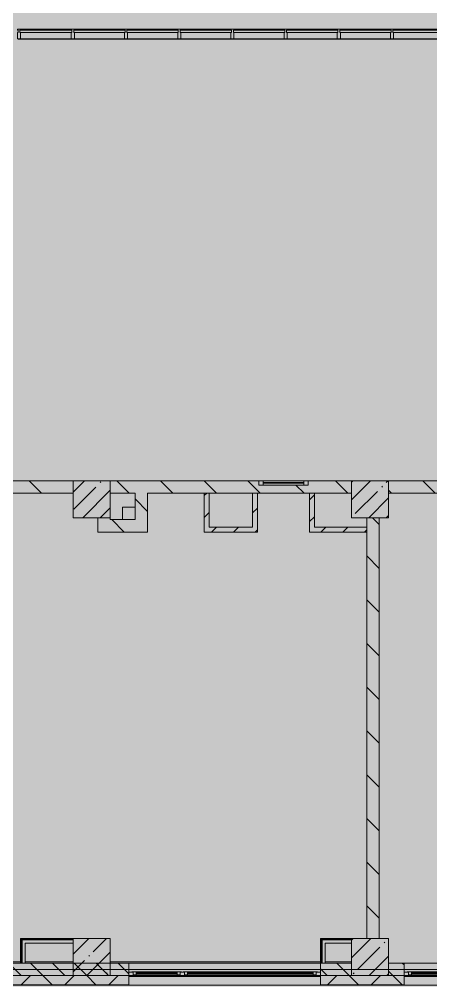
# Model space of a CAD drawing. Header units: millimetres. Extents: x -3917 to 185442, y -8553 to 29000.
# Drawn here: x 65222 to 71872, y -280 to 15358 of the extents above; entities that cross this region are included whole.
import ezdxf

# ---------------------------------------------------------------- set-up
doc = ezdxf.new("R2010")
doc.units = ezdxf.units.MM
doc.linetypes.add('Осевая', pattern=[31.75, 6.35, -4.7625, 15.875, -4.7625])
doc.layers.add('A-DETL-GENF-1', color=7, linetype='Continuous', lineweight=9, true_color=0xc0c0c0, transparency=0.4)
for name, color, linetype, lineweight, true_color in [('A-FLOR-1', 7, 'Continuous', 5, 0xb7b7b7), ('A-GLAZ-3', 7, 'Continuous', 5, 0x737373), ('A-GLAZ-CURT-2', 7, 'Continuous', 5, 0x737373), ('A-GLAZ-CWMG-2', 7, 'Continuous', 5, 0x737373), ('A-WALL-5', 7, 'Continuous', 9, 0x737373), ('A-WALL-6', 7, 'Continuous', 5, 0x737373), ('I-WALL-3', 7, 'Continuous', 9, 0xe7e7e7), ('I-WALL-5', 7, 'Continuous', 5, 0x737373), ('S-COLS-3', 7, 'Continuous', 5, 0x737373)]:
    doc.layers.add(name, color=color, linetype=linetype, lineweight=lineweight, true_color=true_color)
for name, color, linetype, lineweight in [('A-GLAZ-CURT-3', 7, 'Continuous', 5), ('A-WALL-4', 7, 'Continuous', 5), ('I-WALL-4', 7, 'Continuous', 5), ('S-COLS-4', 7, 'Continuous', 5), ('Оси', 7, 'Continuous', 9), ('Оси-2', 7, 'Осевая', 9)]:
    doc.layers.add(name, color=color, linetype=linetype, lineweight=lineweight)
pattern_1 = [(135, (58431.5, 0), (-353.553, -353.553), [])]
pattern_2 = [(45, (58431.52, 0), (-176.7767, 176.7767), [])]
pattern_3 = [(45, (58431.5, 0), (-285.123, 285.123), []), (45, (58716.64, 0), (-285.123, 285.123), [504.031, -100.806, 16.764, -84.042])]
pattern_4 = [(135, (58431.52, 0), (-176.7767, -176.7767), [])]
pattern_5 = [(45, (58431.5, 0), (-530.33, 530.33), []), (135, (58431.5, 0), (-530.33, -530.33), [])]

# ---------------------------------------------------------------- blocks, each defined once
blk = doc.blocks.new('120_Окно_СКБ_2Ст - 120_Окно_СКБ_2Ст 3100х2500 _мал_створка слева_ 2-22446355-2_10_1_птичка')
at = {"layer": 'A-GLAZ-3'}
for p, q in [((-1550, -127), (-1550, -57)), ((-1550, -57), (-1480, -57)), ((1550, -57), (-1550, -57)), ((-1480, -127), (-1550, -127)), ((-1550, -127), (-1500, -127)), ((-1480, -127), (-1500, -127)), ((-1500, -127), (-1500, -137)), ((-1500, -137), (670, -137)), ((670, -137), (-1500, -137)), ((-1480, -57), (-1480, -127)), ((650, -87), (-1480, -87)), ((-1480, -87), (-1480, -127)), ((-1430, -137), (-1430, -87)), ((-1430, -107), (600, -107)), ((600, -117), (-1430, -117)), ((600, -137), (600, -87)), ((650, -127), (650, -57)), ((650, -57), (720, -57)), ((650, -127), (650, -87)), ((720, -127), (650, -127)), ((670, -127), (650, -127)), ((670, -127), (700, -127)), ((670, -137), (670, -127)), ((720, -127), (700, -127)), ((700, -127), (700, -137)), ((700, -137), (1500, -137)), ((1500, -137), (700, -137)), ((720, -57), (720, -127)), ((1480, -87), (720, -87)), ((720, -87), (720, -127)), ((770, -137), (770, -87)), ((770, -107), (1430, -107)), ((1430, -117), (770, -117)), ((1430, -137), (1430, -87)), ((1480, -127), (1480, -57)), ((1480, -57), (1550, -57)), ((1480, -127), (1480, -87)), ((1550, -127), (1480, -127)), ((1500, -127), (1480, -127)), ((1500, -127), (1550, -127)), ((1500, -137), (1500, -127)), ((1550, -57), (1550, -127))]:
    blk.add_line(p, q, dxfattribs=at)
blk = doc.blocks.new('BSC_Колонна _Прямоугольная - 600х600-V198-2_10_1_птичка')
at = {"layer": 'S-COLS-4'}
h = blk.add_hatch(dxfattribs=at)
h.set_pattern_fill('FP_209', color=256, style=0, pattern_type=2)
h.set_pattern_definition([(45, (-7960, -7600), (-285.123, 285.123), []), (45, (-7674.88, -7600), (-285.123, 285.123), [504.031, -100.806, 16.764, -84.042])])
h.paths.add_polyline_path([(-300, -300), (300, -300), (300, 300), (-300, 300), (-300, 150)])
at = {"layer": 'S-COLS-3'}
for p, q in [((300, 300), (-300, 300)), ((-300, 300), (-300, -300)), ((300, -300), (300, 300)), ((-300, -300), (300, -300))]:
    blk.add_line(p, q, dxfattribs=at)
blk = doc.blocks.new('BSC_Колонна _Прямоугольная - 600х600-20441433-2_10_1_птичка')
at = {"layer": 'S-COLS-4'}
h = blk.add_hatch(dxfattribs=at)
h.set_pattern_fill('FP_217', color=256, style=0, pattern_type=2)
h.set_pattern_definition([(45, (-12460, -7600), (-285.123, 285.123), []), (45, (-12174.88, -7600), (-285.123, 285.123), [504.031, -100.806, 16.764, -84.042])])
h.paths.add_polyline_path([(-300, -300), (300, -300), (300, 300), (-300, 300), (-300, 150)])
at = {"layer": 'S-COLS-3'}
for p, q in [((300, 300), (-300, 300)), ((-300, 300), (-300, -300)), ((300, -300), (300, 300)), ((-300, -300), (300, -300))]:
    blk.add_line(p, q, dxfattribs=at)
blk = doc.blocks.new('Системная панель - Стекло - 40мм-23997895-2_10_1_птичка')
at = {"layer": 'A-GLAZ-CURT-2'}
for p, q in [((420, 0), (-420, 0)), ((-420, 0), (-420, -40)), ((420, -40), (420, 0)), ((-420, -40), (420, -40))]:
    blk.add_line(p, q, dxfattribs=at)
blk = doc.blocks.new('Прямоугольный импост - Импост структурный с накладкой - 160мм-23771928-2_10_1_птичка')
at = {"layer": 'A-GLAZ-CWMG-2'}
for p, q in [((7630, 15200), (6810, 15200)), ((7630, 15043), (6810, 15043))]:
    blk.add_line(p, q, dxfattribs=at)
blk = doc.blocks.new('Прямоугольный импост - Импост структурный с накладкой - 160мм-23997897-2_10_1_птичка')
at = {"layer": 'A-GLAZ-CWMG-2'}
for p, q in [((0, 140), (-50, 140)), ((-50, 140), (-50, 40)), ((-50, 40), (-40, 40)), ((-40, 0), (-50, 0)), ((-50, 0), (-50, -17)), ((-40, 40), (-40, 0)), ((-10, 0), (-10, 40)), ((-10, 40), (0, 40)), ((0, 0), (-10, 0)), ((0, 40), (0, 140)), ((0, -17), (0, 0)), ((-50, -17), (0, -17))]:
    blk.add_line(p, q, dxfattribs=at)
blk = doc.blocks.new('Системная панель - Стекло - 40мм-23997898-2_10_1_птичка')
at = {"layer": 'A-GLAZ-CURT-3'}
h = blk.add_hatch(dxfattribs=at)
h.set_pattern_fill('FP_223', color=256, style=0, pattern_type=2)
h.set_pattern_definition([(45, (-13750.1, -14683), (-1414.21, 1414.21), [1000, -3000]), (45, (-14750.1, -15183), (-1414.21, 1414.21), [3000, -1000]), (45, (-12750.1, -15683), (-1414.21, 1414.21), [1000, -3000])])
h.paths.add_polyline_path([(420, -40), (420, 0), (-420, 0), (-420, -40)])
at = {"layer": 'A-GLAZ-CURT-2'}
for p, q in [((420, 0), (-420, 0)), ((-420, 0), (-420, -40)), ((-420, -40), (420, -40)), ((420, -40), (420, 0))]:
    blk.add_line(p, q, dxfattribs=at)
blk = doc.blocks.new('Прямоугольный импост - Импост структурный с накладкой - 160мм-23771920-2_10_1_птичка')
at = {"layer": 'A-GLAZ-CWMG-2'}
for p, q in [((13660, 15200), (12840, 15200)), ((13660, 15043), (12840, 15043))]:
    blk.add_line(p, q, dxfattribs=at)
blk = doc.blocks.new('Прямоугольный импост - Импост структурный с накладкой - 160мм-23997894-2_10_1_птичка')
at = {"layer": 'A-GLAZ-CWMG-2'}
for p, q in [((-25, 40), (-25, 140)), ((-25, 140), (25, 140)), ((-15, 40), (-25, 40)), ((-25, -17), (-25, 0)), ((-25, 0), (-15, 0)), ((-15, 0), (-15, 40)), ((15, 40), (15, 0)), ((25, 40), (15, 40)), ((15, 0), (25, 0)), ((25, 140), (25, 40)), ((25, 0), (25, -17)), ((25, -17), (-25, -17))]:
    blk.add_line(p, q, dxfattribs=at)
blk = doc.blocks.new('Системная панель - Стекло - 40мм-23997899-2_10_1_птичка')
at = {"layer": 'A-GLAZ-CURT-2'}
for p, q in [((415, 0), (-415, 0)), ((-415, 0), (-415, -40)), ((415, -40), (415, 0)), ((-415, -40), (415, -40))]:
    blk.add_line(p, q, dxfattribs=at)
blk = doc.blocks.new('Прямоугольный импост - Импост структурный с накладкой - 160мм-23771909-2_10_1_птичка')
at = {"layer": 'A-GLAZ-CWMG-2'}
for p, q in [((11930, 15200), (11120, 15200)), ((11930, 15043), (11120, 15043))]:
    blk.add_line(p, q, dxfattribs=at)
blk = doc.blocks.new('Системная панель - Стекло - 40мм-V214-2_10_1_птичка')
at = {"layer": 'A-GLAZ-CURT-2'}
for p, q in [((415, 0), (-415, 0)), ((-415, 0), (-415, -40)), ((415, -40), (415, 0)), ((-415, -40), (415, -40))]:
    blk.add_line(p, q, dxfattribs=at)
blk = doc.blocks.new('Системная панель - Стекло - 40мм-V215-2_10_1_птичка')
at = {"layer": 'A-GLAZ-CURT-2'}
for p, q in [((415, 0), (-415, 0)), ((-415, 0), (-415, -40)), ((415, -40), (415, 0)), ((-415, -40), (415, -40))]:
    blk.add_line(p, q, dxfattribs=at)
blk = doc.blocks.new('Системная панель - Стекло - 40мм-V216-2_10_1_птичка')
at = {"layer": 'A-GLAZ-CURT-3'}
h = blk.add_hatch(dxfattribs=at)
h.set_pattern_fill('FP_225', color=256, style=0, pattern_type=2)
h.set_pattern_definition([(45, (-8585, -14683), (-1414.21, 1414.21), [1000, -3000]), (45, (-9585, -15183), (-1414.21, 1414.21), [3000, -1000]), (45, (-7585, -15683), (-1414.21, 1414.21), [1000, -3000])])
h.paths.add_polyline_path([(415, -40), (415, 0), (-415, 0), (-415, -40), (47, -40)])
at = {"layer": 'A-GLAZ-CURT-2'}
for p, q in [((415, 0), (-415, 0)), ((-415, 0), (-415, -40)), ((415, -40), (415, 0)), ((-415, -40), (415, -40))]:
    blk.add_line(p, q, dxfattribs=at)
blk = doc.blocks.new('Системная панель - Стекло - 40мм-V217-2_10_1_птичка')
at = {"layer": 'A-GLAZ-CURT-2'}
for p, q in [((415, 0), (-415, 0)), ((-415, 0), (-415, -40)), ((415, -40), (415, 0)), ((-415, -40), (415, -40))]:
    blk.add_line(p, q, dxfattribs=at)
blk = doc.blocks.new('Системная панель - Стекло - 40мм-V218-2_10_1_птичка')
at = {"layer": 'A-GLAZ-CURT-2'}
for p, q in [((415, 0), (-415, 0)), ((-415, 0), (-415, -40)), ((415, -40), (415, 0)), ((-415, -40), (415, -40))]:
    blk.add_line(p, q, dxfattribs=at)
blk = doc.blocks.new('120_Окно_СКБ_1Ст - 120_Окно_СКБ_1Ст 400х800 EI30-24230873-2_10_1_птичка')
at = {"layer": 'A-GLAZ-3'}
for p, q in [((-400, 30), (-400, 100)), ((-400, 100), (-330, 100)), ((400, 100), (-400, 100)), ((-330, 30), (-400, 30)), ((-400, 30), (400, 30)), ((-330, 100), (-330, 30)), ((330, 70), (-330, 70)), ((330, 60), (-330, 60)), ((330, 30), (330, 100)), ((330, 100), (400, 100)), ((400, 30), (330, 30)), ((400, 100), (400, 30))]:
    blk.add_line(p, q, dxfattribs=at)

msp = doc.modelspace()

# ---------------------------------------------------------------- hatches: boundary and pattern name
at = {"layer": 'A-DETL-GENF-1'}
msp.add_hatch(color=256, dxfattribs=at).paths.add_polyline_path([(91606.5, -280), (97191.5, -280), (97191.5, 23777.7), (92291.5, 23777.7), (92291.5, 27350), (62283.5, 27350), (62283.5, 15358), (58163.5, 15358), (58163.5, -280), (90679, -280)])
at = {"layer": 'A-WALL-4'}
h = msp.add_hatch(dxfattribs=at)
h.set_pattern_fill('FP_125', color=256, style=0, pattern_type=2)
h.set_pattern_definition(pattern_4)
h.paths.add_polyline_path([(63061.5, -100), (66991.5, -100), (66991.5, 100), (63061.5, 100)])
h.paths.add_polyline_path([(70273.6, -100), (70591.5, -100), (70591.5, 100), (70091.5, 100), (70091.5, -100)])
h = msp.add_hatch(dxfattribs=at)
h.set_pattern_fill('FP_125', color=256, style=0, pattern_type=2)
h.set_pattern_definition(pattern_4)
h.paths.add_polyline_path([(74911.2, -100), (75091.5, -100), (75091.5, 100), (74541.5, 100), (74541.5, -100)])
h.paths.add_polyline_path([(71441.5, -100), (71441.5, 100), (71191.5, 100), (71191.5, -100), (71201.1, -100)])
h = msp.add_hatch(dxfattribs=at)
h.set_pattern_fill('FP_115', color=256, style=0, pattern_type=2)
h.set_pattern_definition([(45, (58431.5, 0), (-353.5534, 353.5534), []), (135, (58431.5, 0), (-353.5534, -353.5534), [])])
h.paths.add_polyline_path([(94321.5, -250), (94321.5, -100), (93201.5, -100), (93201.5, -250), (93925.3, -250)])
h.paths.add_polyline_path([(97191.5, -250), (97191.5, -100), (96421.5, -100), (96421.5, -250), (97185.4, -250)])
h.paths.add_polyline_path([(89287.7, -250), (89341.5, -250), (89341.5, -100), (87641.3, -100), (87641.3, -250), (88824, -250)])
h.paths.add_polyline_path([(91441.5, -250), (92301.5, -250), (92301.5, -100), (91441.5, -100)])
h.paths.add_polyline_path([(84650.1, -250), (84841.3, -250), (84841.3, -100), (83241.5, -100), (83241.5, -250), (84186.4, -250)])
h.paths.add_polyline_path([(77241.5, -250), (77241.5, -100), (76591.5, -100), (76591.5, -250), (76766.2, -250)])
h.paths.add_polyline_path([(80041.5, -250), (81141.5, -250), (81141.5, -100), (80041.5, -100)])
h.paths.add_polyline_path([(75374.9, -250), (75691.5, -250), (75691.5, -100), (74541.5, -100), (74541.5, -250), (74911.2, -250)])
h.paths.add_polyline_path([(71201.1, -250), (71441.5, -250), (71441.5, -100), (70091.5, -100), (70091.5, -250), (70273.6, -250)])
h.paths.add_polyline_path([(66563.5, -250), (66991.5, -250), (66991.5, -100), (63061.5, -100), (63061.5, -250), (65636, -250)])
h.paths.add_polyline_path([(62161.5, -250), (62161.5, -100), (58171.5, -100), (58171.5, -250), (61925.9, -250)])
at = {"layer": 'I-WALL-3'}
for points in [[(66091.5, 425), (66091.5, 475), (65266.5, 475), (65266.5, 425), (65636, 425)], [(70591.5, 425), (70591.5, 475), (70116.5, 475), (70116.5, 425), (70273.6, 425)], [(65316.5, 100), (65316.5, 425), (65266.5, 425), (65266.5, 100)], [(70166.5, 100), (70166.5, 425), (70116.5, 425), (70116.5, 100)]]:
    msp.add_hatch(color=256, dxfattribs=at).paths.add_polyline_path(points)
at = {"layer": 'I-WALL-4'}
h = msp.add_hatch(dxfattribs=at)
h.set_pattern_fill('FP_126', color=256, style=0, pattern_type=2)
h.set_pattern_definition(pattern_1)
h.paths.add_polyline_path([(68418.5, 7700), (70591.5, 7700), (70591.5, 7900), (69891.5, 7900), (69891.5, 7830), (69091.5, 7830), (69091.5, 7900), (66691.5, 7900), (66691.5, 7700), (67491, 7700)])
h.paths.add_polyline_path([(71201.1, 7700), (71991.4, 7700), (71991.4, 7900), (71191.5, 7900), (71191.5, 7700)])
h.paths.add_polyline_path([(64961.5, 7700), (66091.5, 7700), (66091.5, 7900), (64961.5, 7900), (64961.5, 7750.3)])
h.paths.add_polyline_path([(75091.5, 7700), (75091.5, 7900), (73431.4, 7900), (73431.4, 7700), (74591.5, 7700)])
h.paths.add_polyline_path([(62161.5, 7700), (62461.5, 7700), (62461.5, 7900), (62161.5, 7900), (62161.5, 7750.3)])
h = msp.add_hatch(dxfattribs=at)
h.set_pattern_fill('FP_126', color=256, style=0, pattern_type=2)
h.set_pattern_definition(pattern_1)
h.paths.add_polyline_path([(67291.5, 7070), (67291.5, 7700), (67091.5, 7700), (67091.5, 7070)])
h = msp.add_hatch(dxfattribs=at)
h.set_pattern_fill('FP_127', color=256, style=0, pattern_type=2)
h.set_pattern_definition(pattern_2)
h.paths.add_polyline_path([(68291.5, 7070), (68291.5, 7700), (68211.5, 7700), (68211.5, 7070)])
h = msp.add_hatch(dxfattribs=at)
h.set_pattern_fill('FP_127', color=256, style=0, pattern_type=2)
h.set_pattern_definition(pattern_2)
h.paths.add_polyline_path([(69071.5, 7150), (69071.5, 7700), (68991.5, 7700), (68991.5, 7150)])
h = msp.add_hatch(dxfattribs=at)
h.set_pattern_fill('FP_127', color=256, style=0, pattern_type=2)
h.set_pattern_definition(pattern_2)
h.paths.add_polyline_path([(69991.5, 7070), (69991.5, 7700), (69911.5, 7700), (69911.5, 7070)])
h = msp.add_hatch(dxfattribs=at)
h.set_pattern_fill('FP_126', color=256, style=0, pattern_type=2)
h.set_pattern_definition(pattern_1)
h.paths.add_polyline_path([(66563.5, 7070), (66691.5, 7070), (66691.5, 7300), (66491.5, 7300), (66491.5, 7070)])
h = msp.add_hatch(dxfattribs=at)
h.set_pattern_fill('FP_126', color=256, style=0, pattern_type=2)
h.set_pattern_definition(pattern_1)
h.paths.add_polyline_path([(67091.5, 7070), (67091.5, 7270), (66691.5, 7270), (66691.5, 7070)])
h = msp.add_hatch(dxfattribs=at)
h.set_pattern_fill('FP_126', color=256, style=0, pattern_type=2)
h.set_pattern_definition(pattern_1)
h.paths.add_polyline_path([(70841.5, 500), (71041.5, 500), (71041.5, 7300), (70841.5, 7300), (70841.5, 808.9)])
h = msp.add_hatch(dxfattribs=at)
h.set_pattern_fill('FP_127', color=256, style=0, pattern_type=2)
h.set_pattern_definition(pattern_2)
h.paths.add_polyline_path([(68291.5, 7070), (69071.5, 7070), (69071.5, 7150), (68291.5, 7150)])
h = msp.add_hatch(dxfattribs=at)
h.set_pattern_fill('FP_127', color=256, style=0, pattern_type=2)
h.set_pattern_definition(pattern_2)
h.paths.add_polyline_path([(70841.5, 7070), (70841.5, 7150), (69991.5, 7150), (69991.5, 7070), (70273.6, 7070)])
h = msp.add_hatch(dxfattribs=at)
h.set_pattern_fill('FP_227', color=256, style=0, pattern_type=2)
h.set_pattern_definition(pattern_5)
h.paths.add_polyline_path([(66091.5, 487.5), (66091.5, 500), (65241.5, 500), (65241.5, 487.5), (65636, 487.5)])
h = msp.add_hatch(dxfattribs=at)
h.set_pattern_fill('FP_227', color=256, style=0, pattern_type=2)
h.set_pattern_definition(pattern_5)
h.paths.add_polyline_path([(65254, 100), (65254, 487.5), (65241.5, 487.5), (65241.5, 100)])
h = msp.add_hatch(dxfattribs=at)
h.set_pattern_fill('FP_227', color=256, style=0, pattern_type=2)
h.set_pattern_definition(pattern_5)
h.paths.add_polyline_path([(66091.5, 475), (66091.5, 487.5), (65254, 487.5), (65254, 475), (65636, 475)])
h = msp.add_hatch(dxfattribs=at)
h.set_pattern_fill('FP_227', color=256, style=0, pattern_type=2)
h.set_pattern_definition(pattern_5)
h.paths.add_polyline_path([(65254, 100), (65266.5, 100), (65266.5, 475), (65254, 475), (65254, 230.5)])
h = msp.add_hatch(dxfattribs=at)
h.set_pattern_fill('FP_227', color=256, style=0, pattern_type=2)
h.set_pattern_definition(pattern_5)
h.paths.add_polyline_path([(70591.5, 487.5), (70591.5, 500), (70091.5, 500), (70091.5, 487.5), (70273.6, 487.5)])
h = msp.add_hatch(dxfattribs=at)
h.set_pattern_fill('FP_227', color=256, style=0, pattern_type=2)
h.set_pattern_definition(pattern_5)
h.paths.add_polyline_path([(70591.5, 475), (70591.5, 487.5), (70104, 487.5), (70104, 475), (70273.6, 475)])
at = {"layer": 'S-COLS-4'}
h = msp.add_hatch(dxfattribs=at)
h.set_pattern_fill('FP_123', color=256, style=0, pattern_type=2)
h.set_pattern_definition(pattern_3)
h.paths.add_polyline_path([(66691.5, -100), (66691.5, 500), (66091.5, 500), (66091.5, -100), (66563.5, -100)])
h = msp.add_hatch(dxfattribs=at)
h.set_pattern_fill('FP_123', color=256, style=0, pattern_type=2)
h.set_pattern_definition(pattern_3)
h.paths.add_polyline_path([(70591.5, -100), (71191.5, -100), (71191.5, 500), (70591.5, 500), (70591.5, 230.5)])

# ---------------------------------------------------------------- linework, layer by layer
at = {"layer": 'A-FLOR-1'}
for p, q in [((72141.5, 15040), (65201.5, 15040)), ((66891.5, 7470), (67091.5, 7470)), ((66891.5, 7270), (66891.5, 7470))]:
    msp.add_line(p, q, dxfattribs=at)
at = {"layer": 'A-WALL-5'}
for p, q in [((69071.5, 7700), (68991.5, 7700)), ((70841.5, 7070), (70841.5, 7150)), ((65254, 487.5), (66091.5, 487.5)), ((65254, 100), (65254, 487.5)), ((65266.5, 475), (66091.5, 475)), ((65266.5, 100), (65266.5, 475)), ((70104, 487.5), (70591.5, 487.5)), ((70104, 100), (70104, 487.5)), ((70116.5, 475), (70591.5, 475)), ((70116.5, 100), (70116.5, 475)), ((63061.5, -100), (66991.5, -100)), ((70091.5, -100), (70591.5, -100)), ((71191.5, -100), (71441.5, -100)), ((63061.5, -250), (66991.5, -250)), ((63061.5, -253), (66991.5, -253)), ((70091.5, -250), (71441.5, -250)), ((70091.5, -253), (71441.5, -253))]:
    msp.add_line(p, q, dxfattribs=at)
at = {"layer": 'A-WALL-6'}
for p, q in [((70591.5, 100), (62161.5, 100)), ((66991.5, -258), (66991.5, 100)), ((70091.5, 100), (70091.5, -258)), ((70591.5, -100), (70591.5, 100)), ((71191.5, 100), (71191.5, -100)), ((71191.5, 100), (75091.5, 100)), ((71441.5, -258), (71441.5, 100)), ((70591.5, -100), (75691.5, -100)), ((58169.3, -258), (76591.5, -258))]:
    msp.add_line(p, q, dxfattribs=at)
at = {"layer": 'I-WALL-5'}
for p, q in [((66091.5, 7900), (64961.5, 7900)), ((69091.5, 7900), (66691.5, 7900)), ((70591.5, 7900), (69891.5, 7900)), ((71991.4, 7900), (71191.5, 7900)), ((66091.5, 7700), (62161.5, 7700)), ((66691.5, 7700), (67091.5, 7700)), ((67091.5, 7700), (67091.5, 7270)), ((67291.5, 7700), (68991.5, 7700)), ((67291.5, 7070), (67291.5, 7700)), ((68211.5, 7700), (68211.5, 7070)), ((68291.5, 7150), (68291.5, 7700)), ((68991.5, 7700), (68991.5, 7150)), ((69071.5, 7700), (70591.5, 7700)), ((69071.5, 7070), (69071.5, 7700)), ((69911.5, 7700), (69911.5, 7070)), ((69991.5, 7150), (69991.5, 7700)), ((74511.5, 7700), (71191.5, 7700)), ((66491.5, 7300), (66491.5, 7070)), ((66691.5, 7270), (66691.5, 7300)), ((67091.5, 7270), (66691.5, 7270)), ((70841.5, 7300), (70841.5, 7150)), ((71041.5, 500), (71041.5, 7300)), ((66491.5, 7070), (67291.5, 7070)), ((68211.5, 7070), (69071.5, 7070)), ((68991.5, 7150), (68291.5, 7150)), ((69911.5, 7070), (70841.5, 7070)), ((70841.5, 7150), (69991.5, 7150)), ((70841.5, 7070), (70841.5, 500)), ((66091.5, 500), (65241.5, 500)), ((65241.5, 500), (65241.5, 100)), ((66091.5, 425), (66091.5, 500)), ((70591.5, 500), (70091.5, 500)), ((70091.5, 500), (70091.5, 100)), ((70591.5, 425), (70591.5, 500)), ((70841.5, 500), (71041.5, 500)), ((65316.5, 425), (66091.5, 425)), ((65316.5, 100), (65316.5, 425)), ((70166.5, 425), (70591.5, 425)), ((70166.5, 100), (70166.5, 425)), ((62161.5, 120), (65241.5, 120)), ((65316.5, 120), (66091.5, 120)), ((66691.5, 120), (70091.5, 120)), ((70166.5, 120), (70591.5, 120)), ((70091.5, -100), (66991.5, -100))]:
    msp.add_line(p, q, dxfattribs=at)
at = {"layer": 'S-COLS-3'}
for p, q in [((66691.5, 500), (66091.5, 500)), ((66091.5, 500), (66091.5, -100)), ((66691.5, -100), (66691.5, 500)), ((71191.5, 500), (70591.5, 500)), ((70591.5, 500), (70591.5, -100)), ((71191.5, -100), (71191.5, 500)), ((66091.5, -100), (66691.5, -100)), ((70591.5, -100), (71191.5, -100))]:
    msp.add_line(p, q, dxfattribs=at)
at = {"layer": 'Оси'}
msp.add_line((56203.9, 0), (68703.9, 0), dxfattribs=at)
at = {"layer": 'Оси-2'}
msp.add_line((68703.9, 0), (84421.5, 0), dxfattribs=at)

# ---------------------------------------------------------------- block references
at = {"layer": 'A-GLAZ-3'}
msp.add_blockref('120_Окно_СКБ_1Ст - 120_Окно_СКБ_1Ст 400х800 EI30-24230873-2_10_1_птичка', (69491.5, 7800), dxfattribs=at)
at = {"layer": 'A-GLAZ-3', "rotation": 180}
for p in [(68541.5, -175), (72991.5, -175)]:
    msp.add_blockref('120_Окно_СКБ_2Ст - 120_Окно_СКБ_2Ст 3100х2500 _мал_створка слева_ 2-22446355-2_10_1_птичка', p, dxfattribs=at)
at = {"layer": 'A-GLAZ-CURT-2'}
for name, p in [('Системная панель - Стекло - 40мм-23997895-2_10_1_птичка', (65651.5, 15183)), ('Системная панель - Стекло - 40мм-V216-2_10_1_птичка', (66516.5, 15183)), ('Системная панель - Стекло - 40мм-V214-2_10_1_птичка', (67376.5, 15183)), ('Системная панель - Стекло - 40мм-V215-2_10_1_птичка', (68236.5, 15183)), ('Системная панель - Стекло - 40мм-V218-2_10_1_птичка', (69096.5, 15183)), ('Системная панель - Стекло - 40мм-23997899-2_10_1_птичка', (69956.5, 15183)), ('Системная панель - Стекло - 40мм-V217-2_10_1_птичка', (70816.5, 15183)), ('Системная панель - Стекло - 40мм-23997898-2_10_1_птичка', (71681.6, 15183))]:
    msp.add_blockref(name, p, dxfattribs=at)
at = {"layer": 'A-GLAZ-CWMG-2', "rotation": 180}
msp.add_blockref('Прямоугольный импост - Импост структурный с накладкой - 160мм-23997897-2_10_1_птичка', (65191.5, 15183), dxfattribs=at)
at = {"layer": 'A-GLAZ-CWMG-2'}
for name, p in [('Прямоугольный импост - Импост структурный с накладкой - 160мм-23771928-2_10_1_птичка', (58431.5, 0)), ('Прямоугольный импост - Импост структурный с накладкой - 160мм-23771909-2_10_1_птичка', (54991.5, 0)), ('Прямоугольный импост - Импост структурный с накладкой - 160мм-23771909-2_10_1_птичка', (55851.5, 0)), ('Прямоугольный импост - Импост структурный с накладкой - 160мм-23771909-2_10_1_птичка', (56711.5, 0)), ('Прямоугольный импост - Импост структурный с накладкой - 160мм-23771909-2_10_1_птичка', (57571.5, 0)), ('Прямоугольный импост - Импост структурный с накладкой - 160мм-23771909-2_10_1_птичка', (58431.5, 0)), ('Прямоугольный импост - Импост структурный с накладкой - 160мм-23771909-2_10_1_птичка', (59291.5, 0)), ('Прямоугольный импост - Импост структурный с накладкой - 160мм-23771920-2_10_1_птичка', (58431.5, 0))]:
    msp.add_blockref(name, p, dxfattribs=at)
at = {"layer": 'A-GLAZ-CWMG-2', "extrusion": (0, 0, -1), "rotation": 180}
for p in [(-66086.5, 15183), (-66946.5, 15183), (-67806.5, 15183), (-68666.5, 15183), (-69526.5, 15183), (-70386.5, 15183), (-71246.5, 15183)]:
    msp.add_blockref('Прямоугольный импост - Импост структурный с накладкой - 160мм-23997894-2_10_1_птичка', p, dxfattribs=at)
at = {"layer": 'S-COLS-3'}
for name, p in [('BSC_Колонна _Прямоугольная - 600х600-V198-2_10_1_птичка', (66391.5, 7600)), ('BSC_Колонна _Прямоугольная - 600х600-20441433-2_10_1_птичка', (70891.5, 7600))]:
    msp.add_blockref(name, p, dxfattribs=at)

doc.saveas('drawing.dxf')
